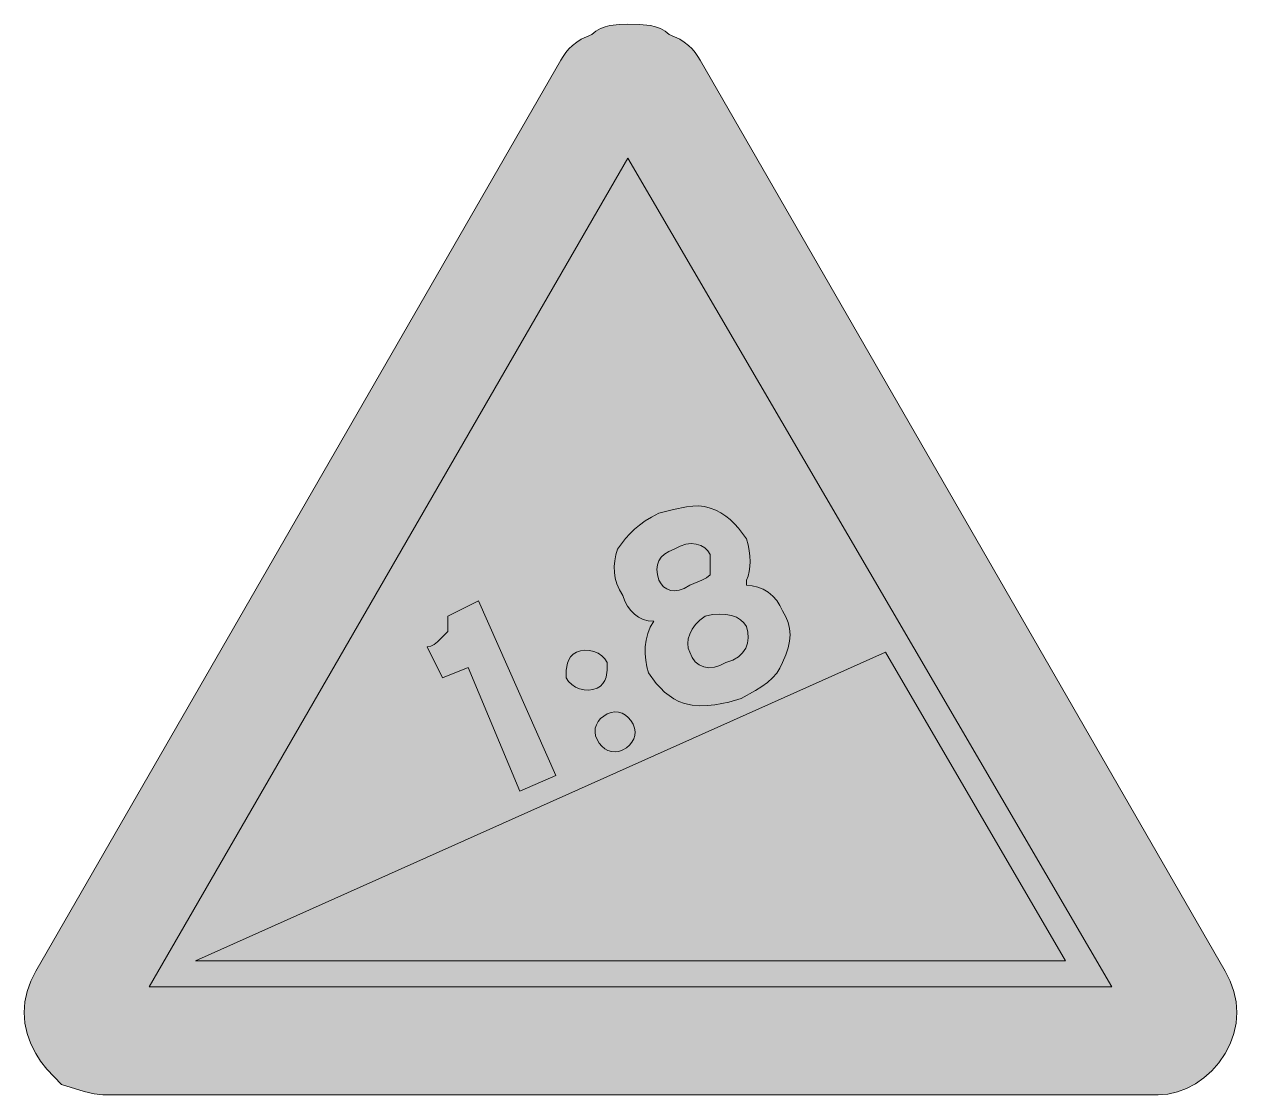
# Model space of a CAD drawing. Header units: metres. Extents: x 143 to 425, y 11 to 261.
import ezdxf

# ---------------------------------------------------------------- set-up
doc = ezdxf.new("R2010")
doc.units = ezdxf.units.M
for name, color, linetype, true_color in [('FILL_BLACK_000000', 7, 'Continuous', 0x000000), ('FILL_RED_FF0000', 7, 'Continuous', 0xff0000), ('FILL_WHITE_FFFFFF', 7, 'Continuous', 0xffffff)]:
    doc.layers.add(name, color=color, linetype=linetype, true_color=true_color)

msp = doc.modelspace()

# ---------------------------------------------------------------- hatches: boundary and pattern name
at = {"layer": 'FILL_BLACK_000000', "true_color": 0x000000}
h = msp.add_hatch(color=7, dxfattribs=at)
h.dxf.hatch_style = 1
h.paths.add_polyline_path([(301.89, 101.78), (300.13, 101.75), (298.35, 101.9), (296.55, 102.24), (295.25, 102.75), (294.06, 103.36), (292.94, 104.1), (291.9, 104.94), (290.91, 105.9), (289.97, 106.96), (288.15, 109.44), (287.76, 110.84), (287.49, 112.33), (287.37, 113.87), (287.4, 115.44), (287.6, 117.01), (287.98, 118.55), (288.56, 120.04), (289.35, 121.44), (288.06, 121.55), (286.87, 121.87), (285.81, 122.39), (284.85, 123.09), (284.01, 123.96), (283.27, 124.98), (282.66, 126.15), (282.15, 127.44), (281.36, 128.79), (280.78, 130.14), (280.4, 131.49), (280.2, 132.84), (280.17, 134.19), (280.29, 135.54), (280.56, 136.89), (280.95, 138.24), (282.79, 140.73), (283.78, 141.85), (284.85, 142.89), (286.04, 143.88), (287.36, 144.82), (288.86, 145.74), (290.55, 146.64), (293.94, 147.5), (297, 148.14), (298.44, 148.3), (299.83, 148.33), (301.2, 148.18), (302.55, 147.84), (303.85, 147.33), (305.04, 146.71), (306.16, 145.98), (307.2, 145.14), (308.19, 144.18), (309.13, 143.11), (310.95, 140.64), (311.34, 139.29), (311.62, 137.96), (311.79, 136.65), (311.85, 135.39), (311.79, 134.18), (311.62, 133.05), (311.34, 131.99), (310.95, 131.04), (310.95, 129.84), (312.3, 129.73), (313.61, 129.41), (314.87, 128.89), (316.05, 128.19), (317.11, 127.32), (318.04, 126.3), (318.79, 125.13), (319.35, 123.84), (320.14, 122.49), (320.7, 121.12), (321.04, 119.73), (321.15, 118.29), (321.04, 116.8), (320.7, 115.23), (320.14, 113.59), (319.35, 111.84), (318.79, 110.54), (318.02, 109.35), (317.05, 108.23), (315.9, 107.19), (314.58, 106.2), (313.11, 105.26), (309.75, 103.44), (306.84, 102.58), (303.6, 101.94), (301.89, 101.78)])
h.paths.add_polyline_path([(298.31, 119.56), (297.75, 118.44), (297.41, 117.32), (297.3, 116.23), (297.41, 115.19), (297.75, 114.24), (298.31, 113), (299.06, 112.01), (299.99, 111.27), (301.05, 110.79), (302.23, 110.6), (303.49, 110.7), (304.8, 111.11), (306.15, 111.84), (307.78, 112.4), (309.09, 113.15), (310.09, 114.08), (310.8, 115.14), (311.22, 116.32), (311.38, 117.58), (311.29, 118.89), (310.95, 120.24), (310.39, 121.08), (309.62, 121.8), (308.65, 122.37), (307.5, 122.79), (306.18, 123.04), (304.71, 123.11), (303.09, 122.98), (301.35, 122.64), (300.11, 121.69), (299.1, 120.65), (298.31, 119.56)], flags=16)
h.paths.add_polyline_path([(301.24, 138.58), (300.31, 139.11), (299.25, 139.44), (298.07, 139.55), (296.81, 139.4), (295.5, 138.98), (294.15, 138.24), (292.91, 137.73), (291.9, 137.11), (291.11, 136.38), (290.55, 135.54), (290.21, 134.58), (290.1, 133.51), (290.21, 132.33), (290.55, 131.04), (291.06, 130.2), (291.67, 129.5), (292.41, 128.97), (293.25, 128.64), (294.21, 128.53), (295.27, 128.68), (296.46, 129.1), (297.75, 129.84), (300.6, 131.04), (301.63, 131.53), (302.55, 132.24), (302.55, 137.04), (301.99, 137.88), (301.24, 138.58)], flags=16)
h = msp.add_hatch(color=7, dxfattribs=at)
h.dxf.hatch_style = 1
h.paths.add_polyline_path([(266.55, 85.44), (258.15, 81.84), (246.15, 110.64), (240.15, 108.24), (236.55, 115.44), (237.43, 115.63), (238.2, 116.04), (238.95, 116.64), (241.35, 119.04), (241.35, 120.24), (241.35, 122.64), (248.55, 126.24), (266.55, 85.44)])
h = msp.add_hatch(color=7, dxfattribs=at)
h.dxf.hatch_style = 1
h.paths.add_polyline_path([(343.35, 114.24), (385.35, 42.24), (182.55, 42.24), (343.35, 114.24)])
h = msp.add_hatch(color=7, dxfattribs=at)
h.dxf.hatch_style = 1
h.paths.add_polyline_path([(278.51, 110.06), (278.25, 108.39), (277.96, 107.63), (277.54, 106.95), (276.94, 106.34), (276.15, 105.84), (275.2, 105.5), (274.18, 105.37), (273.13, 105.44), (272.1, 105.69), (271.12, 106.11), (270.24, 106.68), (269.51, 107.4), (268.95, 108.24), (268.99, 110.02), (269.25, 111.69), (269.54, 112.45), (269.96, 113.13), (270.56, 113.74), (271.35, 114.24), (272.3, 114.58), (273.32, 114.71), (274.37, 114.64), (275.4, 114.39), (276.38, 113.97), (277.26, 113.4), (277.99, 112.68), (278.55, 111.84), (278.51, 110.06)])
h = msp.add_hatch(color=7, dxfattribs=at)
h.dxf.hatch_style = 1
h.paths.add_polyline_path([(284.89, 96.54), (285.02, 95.66), (284.95, 94.8), (284.7, 93.99), (284.28, 93.23), (283.71, 92.55), (282.99, 91.94), (282.15, 91.44), (281.25, 91.1), (280.37, 90.97), (279.51, 91.04), (278.7, 91.29), (277.94, 91.71), (277.26, 92.28), (276.65, 93), (276.15, 93.84), (275.81, 94.74), (275.68, 95.62), (275.75, 96.48), (276, 97.29), (276.42, 98.05), (276.99, 98.73), (277.71, 99.34), (278.55, 99.84), (279.45, 100.18), (280.33, 100.31), (281.19, 100.24), (282, 99.99), (282.76, 99.57), (283.44, 99), (284.05, 98.28), (284.55, 97.44), (284.89, 96.54)])
at = {"layer": 'FILL_RED_FF0000', "true_color": 0xff0000}
h = msp.add_hatch(color=7, dxfattribs=at)
h.dxf.hatch_style = 1
h.paths.add_polyline_path([(423.73, 37.54), (424.57, 35.15), (425.08, 32.71), (425.25, 30.24), (425.08, 27.77), (424.57, 25.33), (423.73, 22.94), (422.55, 20.64), (421.09, 18.5), (419.44, 16.61), (417.61, 14.97), (415.65, 13.59), (413.57, 12.5), (411.41, 11.7), (409.2, 11.21), (406.95, 11.04), (160.95, 11.04), (158.94, 11.25), (156.6, 11.79), (151.35, 13.44), (147.9, 17.04), (146.46, 18.84), (145.35, 20.64), (144.17, 22.94), (143.32, 25.33), (142.82, 27.77), (142.65, 30.24), (142.82, 32.71), (143.32, 35.15), (144.17, 37.54), (145.35, 39.84), (267.75, 252.24), (268.26, 253.14), (268.87, 254.02), (269.61, 254.88), (270.45, 255.69), (271.41, 256.45), (272.47, 257.13), (273.66, 257.74), (274.95, 258.24), (275.9, 259.03), (276.94, 259.63), (278.03, 260.05), (279.15, 260.34), (281.36, 260.6), (283.35, 260.64), (286.03, 260.6), (288.6, 260.34), (289.81, 260.05), (290.94, 259.63), (292, 259.03), (292.95, 258.24), (294.24, 257.74), (295.42, 257.13), (296.49, 256.45), (297.45, 255.69), (298.29, 254.88), (299.02, 254.02), (299.64, 253.14), (300.15, 252.24), (422.55, 39.84), (423.73, 37.54)])
at = {"layer": 'FILL_WHITE_FFFFFF', "true_color": 0xffffff}
h = msp.add_hatch(color=7, dxfattribs=at)
h.dxf.hatch_style = 1
h.paths.add_polyline_path([(283.35, 229.44), (396.15, 36.24), (171.75, 36.24), (283.35, 229.44)])

# ---------------------------------------------------------------- linework, layer by layer
at = {"layer": 'FILL_BLACK_000000', "lineweight": 0, "true_color": 0x000000}
for points in [[(301.89, 101.78), (300.13, 101.75), (298.35, 101.9), (296.55, 102.24), (295.25, 102.75), (294.06, 103.36), (292.94, 104.1), (291.9, 104.94), (290.91, 105.9), (289.97, 106.96), (288.15, 109.44), (287.76, 110.84), (287.49, 112.33), (287.37, 113.87), (287.4, 115.44), (287.6, 117.01), (287.98, 118.55), (288.56, 120.04), (289.35, 121.44), (288.06, 121.55), (286.87, 121.87), (285.81, 122.39), (284.85, 123.09), (284.01, 123.96), (283.27, 124.98), (282.66, 126.15), (282.15, 127.44), (281.36, 128.79), (280.78, 130.14), (280.4, 131.49), (280.2, 132.84), (280.17, 134.19), (280.29, 135.54), (280.56, 136.89), (280.95, 138.24), (282.79, 140.73), (283.78, 141.85), (284.85, 142.89), (286.04, 143.88), (287.36, 144.82), (288.86, 145.74), (290.55, 146.64), (293.94, 147.5), (297, 148.14), (298.44, 148.3), (299.83, 148.33), (301.2, 148.18), (302.55, 147.84), (303.85, 147.33), (305.04, 146.71), (306.16, 145.98), (307.2, 145.14), (308.19, 144.18), (309.13, 143.11), (310.95, 140.64), (311.34, 139.29), (311.62, 137.96), (311.79, 136.65), (311.85, 135.39), (311.79, 134.18), (311.62, 133.05), (311.34, 131.99), (310.95, 131.04), (310.95, 129.84), (312.3, 129.73), (313.61, 129.41), (314.87, 128.89), (316.05, 128.19), (317.11, 127.32), (318.04, 126.3), (318.79, 125.13), (319.35, 123.84), (320.14, 122.49), (320.7, 121.12), (321.04, 119.73), (321.15, 118.29), (321.04, 116.8), (320.7, 115.23), (320.14, 113.59), (319.35, 111.84), (318.79, 110.54), (318.02, 109.35), (317.05, 108.23), (315.9, 107.19), (314.58, 106.2), (313.11, 105.26), (309.75, 103.44), (306.84, 102.58), (303.6, 101.94)], [(301.24, 138.58), (300.31, 139.11), (299.25, 139.44), (298.07, 139.55), (296.81, 139.4), (295.5, 138.98), (294.15, 138.24), (292.91, 137.73), (291.9, 137.11), (291.11, 136.38), (290.55, 135.54), (290.21, 134.58), (290.1, 133.51), (290.21, 132.33), (290.55, 131.04), (291.06, 130.2), (291.67, 129.5), (292.41, 128.97), (293.25, 128.64), (294.21, 128.53), (295.27, 128.68), (296.46, 129.1), (297.75, 129.84), (300.6, 131.04), (301.63, 131.53), (302.55, 132.24), (302.55, 137.04), (301.99, 137.88)], [(266.55, 85.44), (258.15, 81.84), (246.15, 110.64), (240.15, 108.24), (236.55, 115.44), (237.43, 115.63), (238.2, 116.04), (238.95, 116.64), (241.35, 119.04), (241.35, 120.24), (241.35, 122.64), (248.55, 126.24)], [(298.31, 119.56), (297.75, 118.44), (297.41, 117.32), (297.3, 116.23), (297.41, 115.19), (297.75, 114.24), (298.31, 113), (299.06, 112.01), (299.99, 111.27), (301.05, 110.79), (302.23, 110.6), (303.49, 110.7), (304.8, 111.11), (306.15, 111.84), (307.78, 112.4), (309.09, 113.15), (310.09, 114.08), (310.8, 115.14), (311.22, 116.32), (311.38, 117.58), (311.29, 118.89), (310.95, 120.24), (310.39, 121.08), (309.62, 121.8), (308.65, 122.37), (307.5, 122.79), (306.18, 123.04), (304.71, 123.11), (303.09, 122.98), (301.35, 122.64), (300.11, 121.69), (299.1, 120.65)], [(343.35, 114.24), (385.35, 42.24), (182.55, 42.24)], [(278.51, 110.06), (278.25, 108.39), (277.96, 107.63), (277.54, 106.95), (276.94, 106.34), (276.15, 105.84), (275.2, 105.5), (274.18, 105.37), (273.13, 105.44), (272.1, 105.69), (271.12, 106.11), (270.24, 106.68), (269.51, 107.4), (268.95, 108.24), (268.99, 110.02), (269.25, 111.69), (269.54, 112.45), (269.96, 113.13), (270.56, 113.74), (271.35, 114.24), (272.3, 114.58), (273.32, 114.71), (274.37, 114.64), (275.4, 114.39), (276.38, 113.97), (277.26, 113.4), (277.99, 112.68), (278.55, 111.84)], [(284.89, 96.54), (285.02, 95.66), (284.95, 94.8), (284.7, 93.99), (284.28, 93.23), (283.71, 92.55), (282.99, 91.94), (282.15, 91.44), (281.25, 91.1), (280.37, 90.97), (279.51, 91.04), (278.7, 91.29), (277.94, 91.71), (277.26, 92.28), (276.65, 93), (276.15, 93.84), (275.81, 94.74), (275.68, 95.62), (275.75, 96.48), (276, 97.29), (276.42, 98.05), (276.99, 98.73), (277.71, 99.34), (278.55, 99.84), (279.45, 100.18), (280.33, 100.31), (281.19, 100.24), (282, 99.99), (282.76, 99.57), (283.44, 99), (284.05, 98.28), (284.55, 97.44)]]:
    msp.add_lwpolyline(points, close=True, dxfattribs=at)
at = {"layer": 'FILL_RED_FF0000', "lineweight": 0, "true_color": 0xff0000}
msp.add_lwpolyline([(423.73, 37.54), (424.57, 35.15), (425.08, 32.71), (425.25, 30.24), (425.08, 27.77), (424.57, 25.33), (423.73, 22.94), (422.55, 20.64), (421.09, 18.5), (419.44, 16.61), (417.61, 14.97), (415.65, 13.59), (413.57, 12.5), (411.41, 11.7), (409.2, 11.21), (406.95, 11.04), (160.95, 11.04), (158.94, 11.25), (156.6, 11.79), (151.35, 13.44), (147.9, 17.04), (146.46, 18.84), (145.35, 20.64), (144.17, 22.94), (143.32, 25.33), (142.82, 27.77), (142.65, 30.24), (142.82, 32.71), (143.32, 35.15), (144.17, 37.54), (145.35, 39.84), (267.75, 252.24), (268.26, 253.14), (268.87, 254.02), (269.61, 254.88), (270.45, 255.69), (271.41, 256.45), (272.47, 257.13), (273.66, 257.74), (274.95, 258.24), (275.9, 259.03), (276.94, 259.63), (278.03, 260.05), (279.15, 260.34), (281.36, 260.6), (283.35, 260.64), (286.03, 260.6), (288.6, 260.34), (289.81, 260.05), (290.94, 259.63), (292, 259.03), (292.95, 258.24), (294.24, 257.74), (295.42, 257.13), (296.49, 256.45), (297.45, 255.69), (298.29, 254.88), (299.02, 254.02), (299.64, 253.14), (300.15, 252.24), (422.55, 39.84)], close=True, dxfattribs=at)
at = {"layer": 'FILL_WHITE_FFFFFF', "lineweight": 0, "true_color": 0xff0000}
msp.add_lwpolyline([(283.35, 229.44), (396.15, 36.24), (171.75, 36.24)], close=True, dxfattribs=at)

doc.saveas('drawing.dxf')
